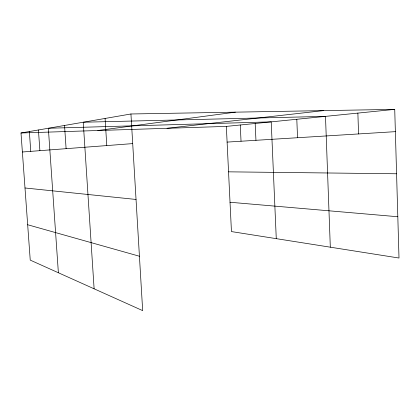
<?xml version="1.0" encoding="UTF-8"?>
<svg xmlns="http://www.w3.org/2000/svg" width="420" height="420" viewBox="0 0 420 420"><rect width="100%" height="100%" fill="white"/><g stroke="black" fill="none" stroke-linecap="round" stroke-linejoin="round"><path stroke-width="0.63" d="M130.94 113.983L142.674 310.627L30.24 260.111L21 132.983L130.94 113.983L394.727 109.373L399 258.027L231.446 231.578L226.343 126.399L394.727 109.373M97.792 130.52L235.405 112.156M167.034 128.299L323.484 110.617M22.381 151.998L132.71 143.603M227.105 142.097L395.367 131.654M21 132.983L226.343 126.399M228.548 171.833L396.575 173.775M230.024 202.256L397.814 216.741M25 187.982L136.043 199.453M27.668 224.742L139.429 256.237M38.425 129.969L39.89 150.665M29.348 131.539L30.765 151.358M58.38 272.753L48.342 128.258L271.215 121.858L276.271 238.655M64.533 125.459L66.103 148.669M94.117 288.813L83.239 122.225L325.49 116.371L330.314 247.186M105.084 118.451L106.785 145.572M240.266 124.987L241.028 141.23M255.187 123.48L255.948 140.306M296.804 119.275L297.544 137.723M357.872 113.101L358.565 133.938"/></g></svg>
